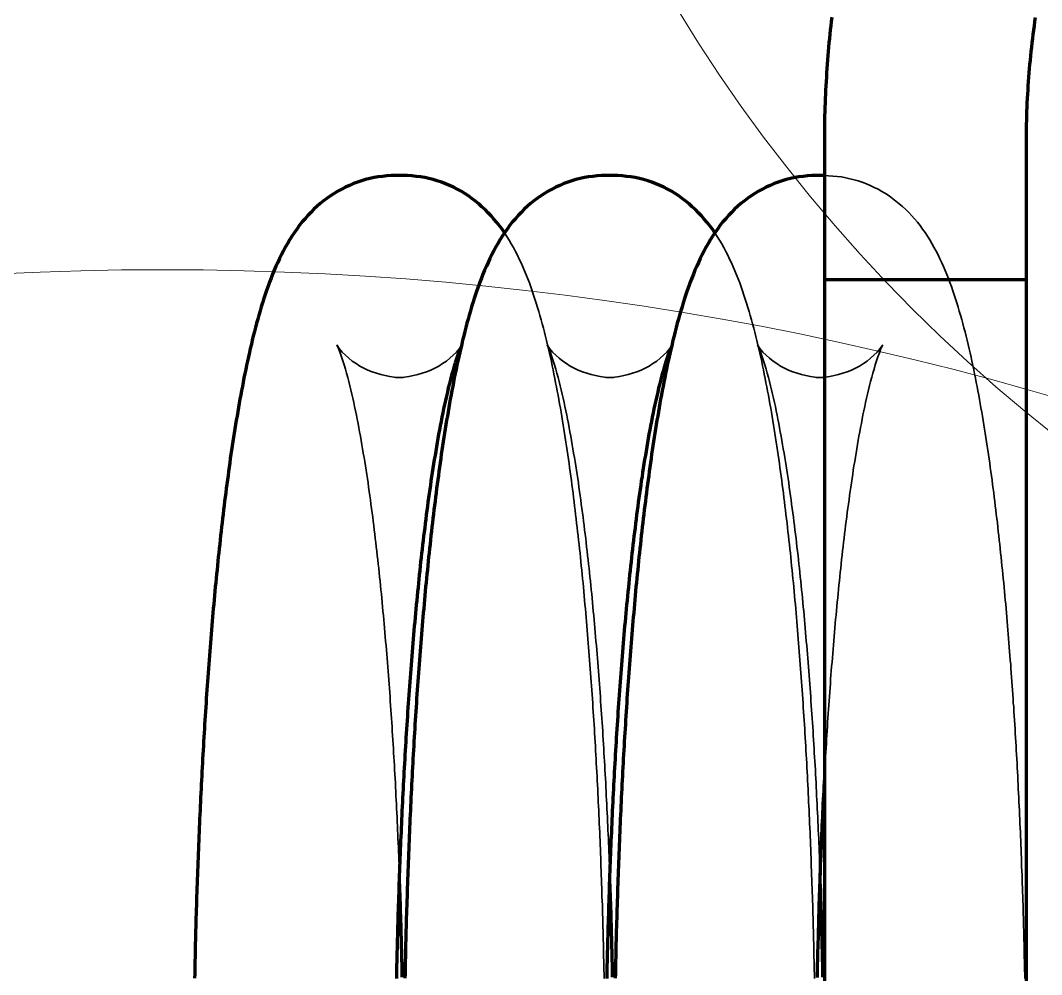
# Model space of a CAD drawing. Header units: millimetres. Extents: x 0 to 2382, y 0 to 420.
# Drawn here: x 259.46 to 271.35, y 287.71 to 298.82 of the extents above; entities that cross this region are included whole.
import ezdxf

# ---------------------------------------------------------------- set-up
doc = ezdxf.new("R2010")
doc.units = ezdxf.units.MM
doc.linetypes.add('IRAM-E-TRAZOS', pattern=[5, 4, -1])
for name, color, linetype, lineweight in [('01-VISIBLE', 7, 'CONTINUOUS', 70), ('02-OCULTA', 4, 'IRAM-E-TRAZOS', 35), ('08-FINA', 5, 'CONTINUOUS', 18)]:
    doc.layers.add(name, color=color, linetype=linetype, lineweight=lineweight)

msp = doc.modelspace()

# ---------------------------------------------------------------- linework, layer by layer
at = {"layer": '01-VISIBLE'}
for p, q in [((268.822, 297.405), (268.822, 295.796)), ((271.172, 297.405), (271.172, 295.796)), ((263.917, 297.009), (263.826, 297.009)), ((266.367, 297.009), (266.276, 297.009)), ((268.817, 297.009), (268.726, 297.009)), ((268.822, 295.796), (268.822, 282.392)), ((271.172, 295.796), (271.172, 282.392))]:
    msp.add_line(p, q, dxfattribs=at)
for points in [[(268.908, 298.853), (268.902, 298.803), (268.896, 298.753), (268.891, 298.704), (268.886, 298.654), (268.881, 298.604), (268.876, 298.554), (268.871, 298.504), (268.867, 298.455), (268.863, 298.405), (268.859, 298.355), (268.855, 298.305), (268.851, 298.255), (268.848, 298.205), (268.845, 298.155), (268.842, 298.105), (268.839, 298.055), (268.836, 298.005), (268.834, 297.955), (268.832, 297.905), (268.83, 297.855), (268.828, 297.805), (268.827, 297.755), (268.825, 297.705), (268.824, 297.655), (268.823, 297.605), (268.823, 297.555), (268.822, 297.505), (268.822, 297.455), (268.822, 297.405)], [(271.278, 298.851), (271.271, 298.801), (271.264, 298.752), (271.257, 298.702), (271.251, 298.652), (271.245, 298.603), (271.239, 298.553), (271.233, 298.503), (271.228, 298.454), (271.222, 298.404), (271.218, 298.354), (271.213, 298.304), (271.208, 298.254), (271.204, 298.205), (271.2, 298.155), (271.197, 298.105), (271.193, 298.055), (271.19, 298.005), (271.187, 297.955), (271.184, 297.905), (271.182, 297.855), (271.18, 297.805), (271.178, 297.755), (271.176, 297.705), (271.175, 297.655), (271.174, 297.605), (271.173, 297.555), (271.172, 297.505), (271.172, 297.455), (271.172, 297.405)], [(263.826, 297.009), (263.776, 297.008), (263.726, 297.005), (263.676, 297), (263.626, 296.993), (263.577, 296.985), (263.528, 296.974), (263.479, 296.962), (263.431, 296.948), (263.383, 296.932), (263.337, 296.915), (263.29, 296.895), (263.245, 296.874), (263.2, 296.852), (263.156, 296.827), (263.113, 296.802), (263.071, 296.774), (263.03, 296.745), (262.99, 296.715), (262.951, 296.684), (262.913, 296.651), (262.877, 296.617), (262.841, 296.581), (262.806, 296.545), (262.773, 296.507), (262.741, 296.469), (262.71, 296.43), (262.68, 296.389), (262.651, 296.348), (262.623, 296.307), (262.596, 296.264), (262.571, 296.221), (262.546, 296.178), (262.522, 296.133), (262.499, 296.089), (262.477, 296.044), (262.456, 295.998), (262.435, 295.953), (262.415, 295.907), (262.396, 295.86), (262.378, 295.814), (262.36, 295.767), (262.343, 295.72), (262.326, 295.672), (262.31, 295.625), (262.294, 295.577), (262.279, 295.529), (262.264, 295.481), (262.25, 295.433), (262.236, 295.385), (262.222, 295.337), (262.209, 295.289), (262.196, 295.24), (262.184, 295.192), (262.171, 295.143), (262.159, 295.094), (262.148, 295.046), (262.136, 294.997), (262.125, 294.948), (262.114, 294.899), (262.103, 294.85), (262.093, 294.801), (262.082, 294.752), (262.072, 294.703), (262.062, 294.654), (262.052, 294.604), (262.043, 294.555), (262.033, 294.506), (262.024, 294.457), (262.015, 294.407), (262.006, 294.358), (261.998, 294.309), (261.989, 294.259), (261.981, 294.21), (261.972, 294.16), (261.964, 294.111), (261.956, 294.061), (261.948, 294.012), (261.94, 293.962), (261.933, 293.913), (261.925, 293.863), (261.918, 293.813), (261.91, 293.764), (261.903, 293.714), (261.896, 293.665), (261.889, 293.615), (261.882, 293.565), (261.876, 293.516), (261.869, 293.466), (261.862, 293.416), (261.856, 293.366), (261.849, 293.317), (261.843, 293.267), (261.837, 293.217), (261.831, 293.167), (261.825, 293.118), (261.819, 293.068), (261.813, 293.018), (261.807, 292.968), (261.801, 292.918), (261.795, 292.869), (261.79, 292.819), (261.784, 292.769), (261.779, 292.719), (261.773, 292.669), (261.768, 292.619), (261.763, 292.569), (261.758, 292.52), (261.753, 292.47), (261.748, 292.42), (261.743, 292.37), (261.738, 292.32), (261.733, 292.27), (261.728, 292.22), (261.723, 292.17), (261.719, 292.12), (261.714, 292.07), (261.71, 292.02), (261.705, 291.97), (261.701, 291.92), (261.696, 291.87), (261.692, 291.821), (261.688, 291.771), (261.684, 291.721), (261.679, 291.671), (261.675, 291.621), (261.671, 291.571), (261.667, 291.521), (261.663, 291.471), (261.66, 291.421), (261.656, 291.371), (261.652, 291.321), (261.648, 291.271), (261.645, 291.221), (261.641, 291.171), (261.637, 291.121), (261.634, 291.071), (261.63, 291.021), (261.627, 290.971), (261.623, 290.92), (261.62, 290.87), (261.617, 290.82), (261.613, 290.77), (261.61, 290.72), (261.607, 290.67), (261.604, 290.62), (261.601, 290.57), (261.598, 290.52), (261.595, 290.47), (261.592, 290.42), (261.589, 290.37), (261.586, 290.32), (261.583, 290.27), (261.58, 290.22), (261.578, 290.17), (261.575, 290.12), (261.572, 290.069), (261.57, 290.019), (261.567, 289.969), (261.564, 289.919), (261.562, 289.869), (261.559, 289.819), (261.557, 289.769), (261.555, 289.719), (261.552, 289.669), (261.55, 289.619), (261.548, 289.569), (261.545, 289.518), (261.543, 289.468), (261.541, 289.418), (261.539, 289.368), (261.537, 289.318), (261.535, 289.268), (261.533, 289.218), (261.531, 289.168), (261.529, 289.118), (261.527, 289.068), (261.525, 289.017), (261.523, 288.967), (261.521, 288.917), (261.519, 288.867), (261.518, 288.817), (261.516, 288.767), (261.514, 288.717), (261.513, 288.667), (261.511, 288.616), (261.509, 288.566), (261.508, 288.516), (261.506, 288.466), (261.505, 288.416), (261.503, 288.366), (261.502, 288.316), (261.501, 288.266), (261.499, 288.215), (261.498, 288.165), (261.497, 288.115), (261.495, 288.065), (261.494, 288.015), (261.493, 287.965), (261.492, 287.915), (261.491, 287.864), (261.49, 287.814), (261.489, 287.764), (261.488, 287.714), (261.487, 287.664)], [(265.097, 296.342), (265.068, 296.384), (265.038, 296.424), (265.007, 296.464), (264.974, 296.502), (264.941, 296.54), (264.907, 296.577), (264.871, 296.613), (264.834, 296.647), (264.796, 296.68), (264.757, 296.712), (264.717, 296.743), (264.676, 296.772), (264.634, 296.799), (264.59, 296.826), (264.546, 296.85), (264.501, 296.873), (264.456, 296.894), (264.409, 296.914), (264.362, 296.932), (264.314, 296.948), (264.266, 296.962), (264.217, 296.974), (264.168, 296.985), (264.118, 296.993), (264.068, 297), (264.018, 297.005), (263.968, 297.008), (263.917, 297.009)], [(266.276, 297.009), (266.226, 297.008), (266.176, 297.005), (266.126, 297), (266.076, 296.993), (266.027, 296.985), (265.978, 296.974), (265.929, 296.962), (265.881, 296.948), (265.833, 296.932), (265.787, 296.915), (265.74, 296.895), (265.695, 296.874), (265.65, 296.852), (265.606, 296.827), (265.563, 296.802), (265.521, 296.774), (265.48, 296.745), (265.44, 296.715), (265.401, 296.684), (265.363, 296.651), (265.327, 296.617), (265.291, 296.581), (265.256, 296.545), (265.223, 296.507), (265.191, 296.469), (265.16, 296.43), (265.13, 296.389), (265.101, 296.348), (265.073, 296.307), (265.046, 296.264), (265.021, 296.221), (264.996, 296.178), (264.972, 296.133), (264.949, 296.089), (264.927, 296.044), (264.906, 295.998), (264.885, 295.953), (264.865, 295.907), (264.846, 295.86), (264.828, 295.814), (264.81, 295.767), (264.793, 295.72), (264.776, 295.672), (264.76, 295.625), (264.744, 295.577), (264.729, 295.529), (264.714, 295.481), (264.7, 295.433), (264.686, 295.385), (264.672, 295.337), (264.659, 295.289), (264.646, 295.24), (264.634, 295.192), (264.621, 295.143), (264.609, 295.094), (264.598, 295.046), (264.586, 294.997), (264.575, 294.948), (264.564, 294.899), (264.553, 294.85), (264.543, 294.801), (264.532, 294.752), (264.522, 294.703), (264.512, 294.654), (264.502, 294.604), (264.493, 294.555), (264.483, 294.506), (264.474, 294.457), (264.465, 294.407), (264.456, 294.358), (264.448, 294.309), (264.439, 294.259), (264.431, 294.21), (264.422, 294.16), (264.414, 294.111), (264.406, 294.061), (264.398, 294.012), (264.39, 293.962), (264.383, 293.913), (264.375, 293.863), (264.368, 293.813), (264.36, 293.764), (264.353, 293.714), (264.346, 293.665), (264.339, 293.615), (264.332, 293.565), (264.326, 293.516), (264.319, 293.466), (264.312, 293.416), (264.306, 293.366), (264.299, 293.317), (264.293, 293.267), (264.287, 293.217), (264.281, 293.167), (264.275, 293.118), (264.269, 293.068), (264.263, 293.018), (264.257, 292.968), (264.251, 292.918), (264.245, 292.869), (264.24, 292.819), (264.234, 292.769), (264.229, 292.719), (264.223, 292.669), (264.218, 292.619), (264.213, 292.569), (264.208, 292.52), (264.203, 292.47), (264.198, 292.42), (264.193, 292.37), (264.188, 292.32), (264.183, 292.27), (264.178, 292.22), (264.173, 292.17), (264.169, 292.12), (264.164, 292.07), (264.16, 292.02), (264.155, 291.97), (264.151, 291.92), (264.146, 291.87), (264.142, 291.821), (264.138, 291.771), (264.134, 291.721), (264.129, 291.671), (264.125, 291.621), (264.121, 291.571), (264.117, 291.521), (264.113, 291.471), (264.11, 291.421), (264.106, 291.371), (264.102, 291.321), (264.098, 291.271), (264.095, 291.221), (264.091, 291.171), (264.087, 291.121), (264.084, 291.071), (264.08, 291.021), (264.077, 290.971), (264.073, 290.92), (264.07, 290.87), (264.067, 290.82), (264.063, 290.77), (264.06, 290.72), (264.057, 290.67), (264.054, 290.62), (264.051, 290.57), (264.048, 290.52), (264.045, 290.47), (264.042, 290.42), (264.039, 290.37), (264.036, 290.32), (264.033, 290.27), (264.03, 290.22), (264.028, 290.17), (264.025, 290.12), (264.022, 290.069), (264.02, 290.019), (264.017, 289.969), (264.014, 289.919), (264.012, 289.869), (264.009, 289.819), (264.007, 289.769), (264.005, 289.719), (264.002, 289.669), (264, 289.619), (263.998, 289.569), (263.995, 289.518), (263.993, 289.468), (263.991, 289.418), (263.989, 289.368), (263.987, 289.318), (263.985, 289.268), (263.983, 289.218), (263.981, 289.168), (263.979, 289.118), (263.977, 289.068), (263.975, 289.017), (263.973, 288.967), (263.971, 288.917), (263.969, 288.867), (263.968, 288.817), (263.966, 288.767), (263.964, 288.717), (263.963, 288.667), (263.961, 288.616), (263.959, 288.566), (263.958, 288.516), (263.956, 288.466), (263.955, 288.416), (263.953, 288.366), (263.952, 288.316), (263.951, 288.266), (263.949, 288.215), (263.948, 288.165), (263.947, 288.115), (263.945, 288.065), (263.944, 288.015), (263.943, 287.965), (263.942, 287.915), (263.941, 287.864), (263.94, 287.814), (263.939, 287.764), (263.938, 287.714), (263.937, 287.664)], [(267.547, 296.342), (267.518, 296.384), (267.488, 296.424), (267.457, 296.464), (267.424, 296.502), (267.391, 296.54), (267.357, 296.577), (267.321, 296.613), (267.284, 296.647), (267.246, 296.68), (267.207, 296.712), (267.167, 296.743), (267.126, 296.772), (267.084, 296.799), (267.04, 296.826), (266.996, 296.85), (266.951, 296.873), (266.906, 296.894), (266.859, 296.914), (266.812, 296.932), (266.764, 296.948), (266.716, 296.962), (266.667, 296.974), (266.618, 296.985), (266.568, 296.993), (266.518, 297), (266.468, 297.005), (266.418, 297.008), (266.367, 297.009)], [(268.726, 297.009), (268.676, 297.008), (268.626, 297.005), (268.576, 297), (268.526, 296.993), (268.477, 296.985), (268.428, 296.974), (268.379, 296.962), (268.331, 296.948), (268.283, 296.932), (268.237, 296.915), (268.19, 296.895), (268.145, 296.874), (268.1, 296.852), (268.056, 296.827), (268.013, 296.802), (267.971, 296.774), (267.93, 296.745), (267.89, 296.715), (267.851, 296.684), (267.813, 296.651), (267.777, 296.617), (267.741, 296.581), (267.706, 296.545), (267.673, 296.507), (267.641, 296.469), (267.61, 296.43), (267.58, 296.389), (267.551, 296.348), (267.523, 296.307), (267.496, 296.264), (267.471, 296.221), (267.446, 296.178), (267.422, 296.133), (267.399, 296.089), (267.377, 296.044), (267.356, 295.998), (267.335, 295.953), (267.315, 295.907), (267.296, 295.86), (267.278, 295.814), (267.26, 295.767), (267.243, 295.72), (267.226, 295.672), (267.21, 295.625), (267.194, 295.577), (267.179, 295.529), (267.164, 295.481), (267.15, 295.433), (267.136, 295.385), (267.122, 295.337), (267.109, 295.289), (267.096, 295.24), (267.084, 295.192), (267.071, 295.143), (267.059, 295.094), (267.048, 295.046), (267.036, 294.997), (267.025, 294.948), (267.014, 294.899), (267.003, 294.85), (266.993, 294.801), (266.982, 294.752), (266.972, 294.703), (266.962, 294.654), (266.952, 294.604), (266.943, 294.555), (266.933, 294.506), (266.924, 294.457), (266.915, 294.407), (266.906, 294.358), (266.898, 294.309), (266.889, 294.259), (266.881, 294.21), (266.872, 294.16), (266.864, 294.111), (266.856, 294.061), (266.848, 294.012), (266.84, 293.962), (266.833, 293.913), (266.825, 293.863), (266.818, 293.813), (266.81, 293.764), (266.803, 293.714), (266.796, 293.665), (266.789, 293.615), (266.782, 293.565), (266.776, 293.516), (266.769, 293.466), (266.762, 293.416), (266.756, 293.366), (266.749, 293.317), (266.743, 293.267), (266.737, 293.217), (266.731, 293.167), (266.725, 293.118), (266.719, 293.068), (266.713, 293.018), (266.707, 292.968), (266.701, 292.918), (266.695, 292.869), (266.69, 292.819), (266.684, 292.769), (266.679, 292.719), (266.673, 292.669), (266.668, 292.619), (266.663, 292.569), (266.658, 292.52), (266.653, 292.47), (266.648, 292.42), (266.643, 292.37), (266.638, 292.32), (266.633, 292.27), (266.628, 292.22), (266.623, 292.17), (266.619, 292.12), (266.614, 292.07), (266.61, 292.02), (266.605, 291.97), (266.601, 291.92), (266.596, 291.87), (266.592, 291.821), (266.588, 291.771), (266.584, 291.721), (266.579, 291.671), (266.575, 291.621), (266.571, 291.571), (266.567, 291.521), (266.563, 291.471), (266.56, 291.421), (266.556, 291.371), (266.552, 291.321), (266.548, 291.271), (266.545, 291.221), (266.541, 291.171), (266.537, 291.121), (266.534, 291.071), (266.53, 291.021), (266.527, 290.971), (266.523, 290.92), (266.52, 290.87), (266.517, 290.82), (266.513, 290.77), (266.51, 290.72), (266.507, 290.67), (266.504, 290.62), (266.501, 290.57), (266.498, 290.52), (266.495, 290.47), (266.492, 290.42), (266.489, 290.37), (266.486, 290.32), (266.483, 290.27), (266.48, 290.22), (266.478, 290.17), (266.475, 290.12), (266.472, 290.069), (266.47, 290.019), (266.467, 289.969), (266.464, 289.919), (266.462, 289.869), (266.459, 289.819), (266.457, 289.769), (266.455, 289.719), (266.452, 289.669), (266.45, 289.619), (266.448, 289.569), (266.445, 289.518), (266.443, 289.468), (266.441, 289.418), (266.439, 289.368), (266.437, 289.318), (266.435, 289.268), (266.433, 289.218), (266.431, 289.168), (266.429, 289.118), (266.427, 289.068), (266.425, 289.017), (266.423, 288.967), (266.421, 288.917), (266.419, 288.867), (266.418, 288.817), (266.416, 288.767), (266.414, 288.717), (266.413, 288.667), (266.411, 288.616), (266.409, 288.566), (266.408, 288.516), (266.406, 288.466), (266.405, 288.416), (266.403, 288.366), (266.402, 288.316), (266.401, 288.266), (266.399, 288.215), (266.398, 288.165), (266.397, 288.115), (266.395, 288.065), (266.394, 288.015), (266.393, 287.965), (266.392, 287.915), (266.391, 287.864), (266.39, 287.814), (266.389, 287.764), (266.388, 287.714), (266.387, 287.664)], [(268.822, 297.009), (268.821, 297.009), (268.82, 297.009), (268.819, 297.009), (268.819, 297.009), (268.818, 297.009), (268.817, 297.009)], [(269.997, 295.796), (269.946, 295.796), (269.894, 295.796), (269.843, 295.796), (269.792, 295.796), (269.741, 295.796), (269.69, 295.796), (269.639, 295.796), (269.588, 295.796), (269.537, 295.796), (269.486, 295.796), (269.435, 295.796), (269.384, 295.796), (269.333, 295.796), (269.281, 295.796), (269.23, 295.796), (269.179, 295.796), (269.128, 295.796), (269.077, 295.796), (269.026, 295.796), (268.975, 295.796), (268.924, 295.796), (268.873, 295.796), (268.822, 295.796)], [(269.997, 295.796), (269.946, 295.796), (269.894, 295.796), (269.843, 295.796), (269.792, 295.796), (269.741, 295.796), (269.69, 295.796), (269.639, 295.796), (269.588, 295.796), (269.537, 295.796), (269.486, 295.796), (269.435, 295.796), (269.384, 295.796), (269.333, 295.796), (269.281, 295.796), (269.23, 295.796), (269.179, 295.796), (269.128, 295.796), (269.077, 295.796), (269.026, 295.796), (268.975, 295.796), (268.924, 295.796), (268.873, 295.796), (268.822, 295.796)], [(271.172, 295.796), (271.121, 295.796), (271.069, 295.796), (271.018, 295.796), (270.967, 295.796), (270.916, 295.796), (270.865, 295.796), (270.814, 295.796), (270.763, 295.796), (270.712, 295.796), (270.661, 295.796), (270.61, 295.796), (270.559, 295.796), (270.508, 295.796), (270.456, 295.796), (270.405, 295.796), (270.354, 295.796), (270.303, 295.796), (270.252, 295.796), (270.201, 295.796), (270.15, 295.796), (270.099, 295.796), (270.048, 295.796), (269.997, 295.796)], [(271.172, 295.796), (271.121, 295.796), (271.069, 295.796), (271.018, 295.796), (270.967, 295.796), (270.916, 295.796), (270.865, 295.796), (270.814, 295.796), (270.763, 295.796), (270.712, 295.796), (270.661, 295.796), (270.61, 295.796), (270.559, 295.796), (270.508, 295.796), (270.456, 295.796), (270.405, 295.796), (270.354, 295.796), (270.303, 295.796), (270.252, 295.796), (270.201, 295.796), (270.15, 295.796), (270.099, 295.796), (270.048, 295.796), (269.997, 295.796)], [(264.591, 295.016), (264.571, 294.97), (264.554, 294.923), (264.537, 294.876), (264.522, 294.828), (264.507, 294.78), (264.493, 294.732), (264.48, 294.684), (264.467, 294.635), (264.455, 294.587), (264.442, 294.538), (264.431, 294.489), (264.419, 294.441), (264.408, 294.392), (264.398, 294.343), (264.387, 294.294), (264.377, 294.245), (264.367, 294.196), (264.357, 294.147), (264.348, 294.097), (264.339, 294.048), (264.329, 293.999), (264.321, 293.95), (264.312, 293.9), (264.303, 293.851), (264.295, 293.801), (264.287, 293.752), (264.279, 293.703), (264.271, 293.653), (264.263, 293.604), (264.255, 293.554), (264.248, 293.505), (264.24, 293.455), (264.233, 293.406), (264.226, 293.356), (264.219, 293.306), (264.212, 293.257), (264.205, 293.207), (264.198, 293.158), (264.192, 293.108), (264.185, 293.058), (264.179, 293.009), (264.173, 292.959), (264.167, 292.909), (264.16, 292.859), (264.154, 292.81), (264.148, 292.76), (264.143, 292.71), (264.137, 292.66), (264.131, 292.611), (264.126, 292.561), (264.12, 292.511), (264.115, 292.461), (264.109, 292.411), (264.104, 292.362), (264.099, 292.312), (264.094, 292.262), (264.089, 292.212), (264.084, 292.162), (264.079, 292.113), (264.074, 292.063), (264.069, 292.013), (264.064, 291.963), (264.06, 291.913), (264.055, 291.863), (264.051, 291.813), (264.046, 291.763), (264.042, 291.714), (264.037, 291.664), (264.033, 291.614), (264.029, 291.564), (264.025, 291.514), (264.02, 291.464), (264.016, 291.414), (264.012, 291.364), (264.008, 291.314), (264.004, 291.264), (264.001, 291.214), (263.997, 291.164), (263.993, 291.114), (263.989, 291.064), (263.986, 291.014), (263.982, 290.965), (263.979, 290.915), (263.975, 290.865), (263.972, 290.815), (263.968, 290.765), (263.965, 290.715), (263.962, 290.665), (263.958, 290.615), (263.955, 290.565), (263.952, 290.515), (263.949, 290.465), (263.946, 290.415), (263.943, 290.365), (263.94, 290.315), (263.937, 290.265), (263.934, 290.215), (263.931, 290.165), (263.928, 290.115), (263.925, 290.065), (263.923, 290.015), (263.92, 289.965), (263.917, 289.915), (263.915, 289.865), (263.912, 289.815), (263.91, 289.765), (263.907, 289.715), (263.905, 289.664), (263.902, 289.614), (263.9, 289.564), (263.898, 289.514), (263.895, 289.464), (263.893, 289.414), (263.891, 289.364), (263.889, 289.314), (263.886, 289.264), (263.884, 289.214), (263.882, 289.164), (263.88, 289.114), (263.878, 289.064), (263.876, 289.014), (263.874, 288.964), (263.873, 288.914), (263.871, 288.864), (263.869, 288.814), (263.867, 288.764), (263.865, 288.714), (263.864, 288.664), (263.862, 288.613), (263.86, 288.563), (263.859, 288.513), (263.857, 288.463), (263.856, 288.413), (263.854, 288.363), (263.853, 288.313), (263.851, 288.263), (263.85, 288.213), (263.849, 288.163), (263.847, 288.113), (263.846, 288.063), (263.845, 288.013), (263.844, 287.963), (263.842, 287.912), (263.841, 287.862), (263.84, 287.812), (263.839, 287.762), (263.838, 287.712), (263.837, 287.662)], [(267.041, 295.016), (267.021, 294.97), (267.004, 294.923), (266.987, 294.876), (266.972, 294.828), (266.957, 294.78), (266.943, 294.732), (266.93, 294.684), (266.917, 294.635), (266.905, 294.587), (266.892, 294.538), (266.881, 294.489), (266.869, 294.441), (266.858, 294.392), (266.848, 294.343), (266.837, 294.294), (266.827, 294.245), (266.817, 294.196), (266.807, 294.147), (266.798, 294.097), (266.789, 294.048), (266.779, 293.999), (266.771, 293.95), (266.762, 293.9), (266.753, 293.851), (266.745, 293.801), (266.737, 293.752), (266.729, 293.703), (266.721, 293.653), (266.713, 293.604), (266.705, 293.554), (266.698, 293.505), (266.69, 293.455), (266.683, 293.406), (266.676, 293.356), (266.669, 293.306), (266.662, 293.257), (266.655, 293.207), (266.648, 293.158), (266.642, 293.108), (266.635, 293.058), (266.629, 293.009), (266.623, 292.959), (266.617, 292.909), (266.61, 292.859), (266.604, 292.81), (266.598, 292.76), (266.593, 292.71), (266.587, 292.66), (266.581, 292.611), (266.576, 292.561), (266.57, 292.511), (266.565, 292.461), (266.559, 292.411), (266.554, 292.362), (266.549, 292.312), (266.544, 292.262), (266.539, 292.212), (266.534, 292.162), (266.529, 292.113), (266.524, 292.063), (266.519, 292.013), (266.514, 291.963), (266.51, 291.913), (266.505, 291.863), (266.501, 291.813), (266.496, 291.763), (266.492, 291.714), (266.487, 291.664), (266.483, 291.614), (266.479, 291.564), (266.475, 291.514), (266.47, 291.464), (266.466, 291.414), (266.462, 291.364), (266.458, 291.314), (266.454, 291.264), (266.451, 291.214), (266.447, 291.164), (266.443, 291.114), (266.439, 291.064), (266.436, 291.014), (266.432, 290.965), (266.429, 290.915), (266.425, 290.865), (266.422, 290.815), (266.418, 290.765), (266.415, 290.715), (266.412, 290.665), (266.408, 290.615), (266.405, 290.565), (266.402, 290.515), (266.399, 290.465), (266.396, 290.415), (266.393, 290.365), (266.39, 290.315), (266.387, 290.265), (266.384, 290.215), (266.381, 290.165), (266.378, 290.115), (266.375, 290.065), (266.373, 290.015), (266.37, 289.965), (266.367, 289.915), (266.365, 289.865), (266.362, 289.815), (266.36, 289.765), (266.357, 289.715), (266.355, 289.664), (266.352, 289.614), (266.35, 289.564), (266.348, 289.514), (266.345, 289.464), (266.343, 289.414), (266.341, 289.364), (266.339, 289.314), (266.336, 289.264), (266.334, 289.214), (266.332, 289.164), (266.33, 289.114), (266.328, 289.064), (266.326, 289.014), (266.324, 288.964), (266.323, 288.914), (266.321, 288.864), (266.319, 288.814), (266.317, 288.764), (266.315, 288.714), (266.314, 288.664), (266.312, 288.613), (266.31, 288.563), (266.309, 288.513), (266.307, 288.463), (266.306, 288.413), (266.304, 288.363), (266.303, 288.313), (266.301, 288.263), (266.3, 288.213), (266.299, 288.163), (266.297, 288.113), (266.296, 288.063), (266.295, 288.013), (266.294, 287.963), (266.292, 287.912), (266.291, 287.862), (266.29, 287.812), (266.289, 287.762), (266.288, 287.712), (266.287, 287.662)], [(268.822, 289.996), (268.819, 289.946), (268.816, 289.895), (268.814, 289.845), (268.811, 289.795), (268.809, 289.744), (268.806, 289.694), (268.804, 289.643), (268.801, 289.593), (268.799, 289.542), (268.797, 289.492), (268.794, 289.442), (268.792, 289.391), (268.79, 289.341), (268.788, 289.29), (268.785, 289.24), (268.783, 289.189), (268.781, 289.139), (268.779, 289.088), (268.777, 289.038), (268.775, 288.987), (268.773, 288.937), (268.772, 288.886), (268.77, 288.836), (268.768, 288.785), (268.766, 288.735), (268.764, 288.685), (268.763, 288.634), (268.761, 288.584), (268.759, 288.533), (268.758, 288.483), (268.756, 288.432), (268.755, 288.382), (268.753, 288.331), (268.752, 288.281), (268.75, 288.23), (268.749, 288.18), (268.748, 288.129), (268.746, 288.079), (268.745, 288.028), (268.744, 287.978), (268.743, 287.927), (268.742, 287.877), (268.74, 287.826), (268.739, 287.776), (268.738, 287.725), (268.737, 287.675)], [(263.906, 287.676), (263.905, 287.727), (263.904, 287.777), (263.903, 287.828), (263.902, 287.879), (263.9, 287.929), (263.899, 287.98), (263.898, 288.03), (263.897, 288.081), (263.895, 288.131), (263.894, 288.182), (263.893, 288.232), (263.891, 288.283), (263.89, 288.333), (263.888, 288.384), (263.887, 288.434), (263.885, 288.485), (263.884, 288.535), (263.882, 288.586), (263.88, 288.637), (263.879, 288.687), (263.877, 288.738), (263.875, 288.788), (263.873, 288.839), (263.872, 288.889)], [(266.356, 287.676), (266.355, 287.727), (266.354, 287.777), (266.353, 287.828), (266.352, 287.879), (266.35, 287.929), (266.349, 287.98), (266.348, 288.03), (266.347, 288.081), (266.345, 288.131), (266.344, 288.182), (266.343, 288.232), (266.341, 288.283), (266.34, 288.333), (266.338, 288.384), (266.337, 288.434), (266.335, 288.485), (266.334, 288.535), (266.332, 288.586), (266.33, 288.637), (266.329, 288.687), (266.327, 288.738), (266.325, 288.788), (266.323, 288.839), (266.322, 288.889)], [(268.806, 287.676), (268.805, 287.727), (268.804, 287.777), (268.803, 287.828), (268.802, 287.879), (268.8, 287.929), (268.799, 287.98), (268.798, 288.03), (268.797, 288.081), (268.795, 288.131), (268.794, 288.182), (268.793, 288.232), (268.791, 288.283), (268.79, 288.333), (268.788, 288.384), (268.787, 288.434), (268.785, 288.485), (268.784, 288.535), (268.782, 288.586), (268.78, 288.637), (268.779, 288.687), (268.777, 288.738), (268.775, 288.788), (268.773, 288.839), (268.772, 288.889)]]:
    msp.add_lwpolyline(points, dxfattribs=at)
at = {"layer": '02-OCULTA'}
for p, q in [((263.917, 294.659), (263.826, 294.659)), ((266.367, 294.659), (266.276, 294.659)), ((268.817, 294.659), (268.726, 294.659))]:
    msp.add_line(p, q, dxfattribs=at)
for points in [[(271.157, 287.663), (271.156, 287.713), (271.155, 287.764), (271.154, 287.814), (271.153, 287.864), (271.151, 287.914), (271.15, 287.964), (271.149, 288.014), (271.148, 288.064), (271.147, 288.114), (271.145, 288.165), (271.144, 288.215), (271.143, 288.265), (271.141, 288.315), (271.14, 288.365), (271.139, 288.415), (271.137, 288.465), (271.136, 288.515), (271.134, 288.565), (271.132, 288.615), (271.131, 288.666), (271.129, 288.716), (271.127, 288.766), (271.126, 288.816), (271.124, 288.866), (271.122, 288.916), (271.12, 288.966), (271.119, 289.016), (271.117, 289.066), (271.115, 289.116), (271.113, 289.167), (271.111, 289.217), (271.109, 289.267), (271.107, 289.317), (271.105, 289.367), (271.102, 289.417), (271.1, 289.467), (271.098, 289.517), (271.096, 289.567), (271.093, 289.617), (271.091, 289.667), (271.089, 289.717), (271.086, 289.768), (271.084, 289.818), (271.081, 289.868), (271.079, 289.918), (271.076, 289.968), (271.074, 290.018), (271.071, 290.068), (271.069, 290.118), (271.066, 290.168), (271.063, 290.218), (271.06, 290.268), (271.057, 290.318), (271.055, 290.368), (271.052, 290.418), (271.049, 290.468), (271.046, 290.518), (271.043, 290.568), (271.039, 290.618), (271.036, 290.669), (271.033, 290.719), (271.03, 290.769), (271.027, 290.819), (271.023, 290.869), (271.02, 290.919), (271.017, 290.969), (271.013, 291.019), (271.01, 291.069), (271.006, 291.119), (271.003, 291.169), (270.999, 291.219), (270.995, 291.269), (270.992, 291.319), (270.988, 291.369), (270.984, 291.419), (270.98, 291.469), (270.976, 291.519), (270.972, 291.569), (270.968, 291.619), (270.964, 291.669), (270.96, 291.718), (270.956, 291.768), (270.951, 291.818), (270.947, 291.868), (270.943, 291.918), (270.938, 291.968), (270.934, 292.018), (270.929, 292.068), (270.925, 292.118), (270.92, 292.168), (270.915, 292.218), (270.911, 292.268), (270.906, 292.318), (270.901, 292.367), (270.896, 292.417), (270.891, 292.467), (270.886, 292.517), (270.881, 292.567), (270.875, 292.617), (270.87, 292.667), (270.865, 292.717), (270.859, 292.766), (270.854, 292.816), (270.848, 292.866), (270.843, 292.916), (270.837, 292.966), (270.831, 293.015), (270.825, 293.065), (270.819, 293.115), (270.813, 293.165), (270.807, 293.214), (270.801, 293.264), (270.794, 293.314), (270.788, 293.364), (270.781, 293.413), (270.775, 293.463), (270.768, 293.513), (270.761, 293.562), (270.755, 293.612), (270.748, 293.662), (270.74, 293.711), (270.733, 293.761), (270.726, 293.811), (270.719, 293.86), (270.711, 293.91), (270.703, 293.959), (270.696, 294.009), (270.688, 294.058), (270.68, 294.108), (270.672, 294.157), (270.663, 294.207), (270.655, 294.256), (270.646, 294.305), (270.638, 294.355), (270.629, 294.404), (270.62, 294.453), (270.61, 294.503), (270.601, 294.552), (270.592, 294.601), (270.582, 294.65), (270.572, 294.7), (270.562, 294.749), (270.551, 294.798), (270.541, 294.847), (270.53, 294.896), (270.519, 294.945), (270.508, 294.993), (270.497, 295.042), (270.485, 295.091), (270.473, 295.14), (270.461, 295.188), (270.448, 295.237), (270.435, 295.285), (270.422, 295.334), (270.408, 295.382), (270.394, 295.43), (270.38, 295.478), (270.365, 295.526), (270.35, 295.574), (270.334, 295.621), (270.318, 295.669), (270.302, 295.716), (270.284, 295.763), (270.267, 295.81), (270.248, 295.857), (270.229, 295.903), (270.21, 295.949), (270.189, 295.995), (270.168, 296.04), (270.146, 296.085), (270.123, 296.13), (270.099, 296.174), (270.075, 296.218), (270.049, 296.261), (270.022, 296.303), (269.995, 296.345), (269.966, 296.386), (269.936, 296.426), (269.905, 296.466), (269.873, 296.504), (269.84, 296.542), (269.805, 296.578), (269.77, 296.614), (269.733, 296.648), (269.695, 296.681), (269.656, 296.713), (269.617, 296.743), (269.576, 296.772), (269.534, 296.799), (269.491, 296.825), (269.447, 296.85), (269.402, 296.872), (269.357, 296.894), (269.311, 296.913), (269.264, 296.931), (269.216, 296.947), (269.168, 296.961), (269.12, 296.973), (269.071, 296.984), (269.021, 296.993), (268.972, 297), (268.922, 297.004), (268.872, 297.007), (268.822, 297.009)], [(266.257, 287.663), (266.256, 287.713), (266.255, 287.763), (266.254, 287.813), (266.253, 287.863), (266.251, 287.913), (266.25, 287.963), (266.249, 288.013), (266.248, 288.064), (266.247, 288.114), (266.245, 288.164), (266.244, 288.214), (266.243, 288.264), (266.241, 288.314), (266.24, 288.364), (266.239, 288.414), (266.237, 288.464), (266.236, 288.514), (266.234, 288.565), (266.232, 288.615), (266.231, 288.665), (266.229, 288.715), (266.228, 288.765), (266.226, 288.815), (266.224, 288.865), (266.222, 288.915), (266.22, 288.965), (266.219, 289.015), (266.217, 289.065), (266.215, 289.115), (266.213, 289.166), (266.211, 289.216), (266.209, 289.266), (266.207, 289.316), (266.205, 289.366), (266.202, 289.416), (266.2, 289.466), (266.198, 289.516), (266.196, 289.566), (266.194, 289.616), (266.191, 289.666), (266.189, 289.716), (266.186, 289.766), (266.184, 289.816), (266.182, 289.866), (266.179, 289.916), (266.176, 289.967), (266.174, 290.017), (266.171, 290.067), (266.169, 290.117), (266.166, 290.167), (266.163, 290.217), (266.16, 290.267), (266.157, 290.317), (266.155, 290.367), (266.152, 290.417), (266.149, 290.467), (266.146, 290.517), (266.143, 290.567), (266.14, 290.617), (266.136, 290.667), (266.133, 290.717), (266.13, 290.767), (266.127, 290.817), (266.124, 290.867), (266.12, 290.917), (266.117, 290.967), (266.113, 291.017), (266.11, 291.067), (266.106, 291.117), (266.103, 291.167), (266.099, 291.217), (266.095, 291.267), (266.092, 291.317), (266.088, 291.367), (266.084, 291.417), (266.08, 291.467), (266.076, 291.517), (266.072, 291.567), (266.068, 291.617), (266.064, 291.667), (266.06, 291.717), (266.056, 291.766), (266.052, 291.816), (266.047, 291.866), (266.043, 291.916), (266.038, 291.966), (266.034, 292.016), (266.029, 292.066), (266.025, 292.116), (266.02, 292.166), (266.016, 292.216), (266.011, 292.266), (266.006, 292.315), (266.001, 292.365), (265.996, 292.415), (265.991, 292.465), (265.986, 292.515), (265.981, 292.565), (265.976, 292.615), (265.97, 292.664), (265.965, 292.714), (265.96, 292.764), (265.954, 292.814), (265.948, 292.864), (265.943, 292.913), (265.937, 292.963), (265.931, 293.013), (265.925, 293.063), (265.919, 293.113), (265.913, 293.162), (265.907, 293.212), (265.901, 293.262), (265.895, 293.311), (265.888, 293.361), (265.882, 293.411), (265.875, 293.461), (265.869, 293.51), (265.862, 293.56), (265.855, 293.61), (265.848, 293.659), (265.841, 293.709), (265.834, 293.758), (265.826, 293.808), (265.819, 293.857), (265.811, 293.907), (265.804, 293.957), (265.796, 294.006), (265.788, 294.056), (265.78, 294.105), (265.772, 294.154), (265.764, 294.204), (265.755, 294.253), (265.747, 294.303), (265.738, 294.352), (265.729, 294.401), (265.72, 294.451), (265.711, 294.5), (265.702, 294.549), (265.692, 294.598), (265.682, 294.648), (265.672, 294.697), (265.662, 294.746), (265.652, 294.795), (265.642, 294.844), (265.631, 294.893), (265.62, 294.942), (265.609, 294.99), (265.597, 295.039), (265.586, 295.088), (265.574, 295.137), (265.561, 295.185), (265.549, 295.234), (265.536, 295.282), (265.523, 295.331), (265.509, 295.379), (265.495, 295.427), (265.481, 295.475), (265.466, 295.523), (265.451, 295.571), (265.435, 295.618), (265.419, 295.666), (265.403, 295.713), (265.386, 295.76), (265.368, 295.807), (265.35, 295.854), (265.331, 295.9), (265.311, 295.946), (265.291, 295.992), (265.269, 296.037), (265.248, 296.082), (265.225, 296.127), (265.201, 296.171), (265.176, 296.215), (265.151, 296.258), (265.124, 296.3), (265.097, 296.342)], [(268.707, 287.663), (268.706, 287.713), (268.705, 287.763), (268.704, 287.813), (268.703, 287.863), (268.701, 287.913), (268.7, 287.963), (268.699, 288.013), (268.698, 288.064), (268.697, 288.114), (268.695, 288.164), (268.694, 288.214), (268.693, 288.264), (268.691, 288.314), (268.69, 288.364), (268.689, 288.414), (268.687, 288.464), (268.686, 288.514), (268.684, 288.565), (268.682, 288.615), (268.681, 288.665), (268.679, 288.715), (268.678, 288.765), (268.676, 288.815), (268.674, 288.865), (268.672, 288.915), (268.67, 288.965), (268.669, 289.015), (268.667, 289.065), (268.665, 289.115), (268.663, 289.166), (268.661, 289.216), (268.659, 289.266), (268.657, 289.316), (268.655, 289.366), (268.652, 289.416), (268.65, 289.466), (268.648, 289.516), (268.646, 289.566), (268.644, 289.616), (268.641, 289.666), (268.639, 289.716), (268.636, 289.766), (268.634, 289.816), (268.632, 289.866), (268.629, 289.916), (268.626, 289.967), (268.624, 290.017), (268.621, 290.067), (268.619, 290.117), (268.616, 290.167), (268.613, 290.217), (268.61, 290.267), (268.607, 290.317), (268.605, 290.367), (268.602, 290.417), (268.599, 290.467), (268.596, 290.517), (268.593, 290.567), (268.59, 290.617), (268.586, 290.667), (268.583, 290.717), (268.58, 290.767), (268.577, 290.817), (268.574, 290.867), (268.57, 290.917), (268.567, 290.967), (268.563, 291.017), (268.56, 291.067), (268.556, 291.117), (268.553, 291.167), (268.549, 291.217), (268.545, 291.267), (268.542, 291.317), (268.538, 291.367), (268.534, 291.417), (268.53, 291.467), (268.526, 291.517), (268.522, 291.567), (268.518, 291.617), (268.514, 291.667), (268.51, 291.717), (268.506, 291.766), (268.502, 291.816), (268.497, 291.866), (268.493, 291.916), (268.488, 291.966), (268.484, 292.016), (268.479, 292.066), (268.475, 292.116), (268.47, 292.166), (268.466, 292.216), (268.461, 292.266), (268.456, 292.315), (268.451, 292.365), (268.446, 292.415), (268.441, 292.465), (268.436, 292.515), (268.431, 292.565), (268.426, 292.615), (268.42, 292.664), (268.415, 292.714), (268.41, 292.764), (268.404, 292.814), (268.398, 292.864), (268.393, 292.913), (268.387, 292.963), (268.381, 293.013), (268.375, 293.063), (268.369, 293.113), (268.363, 293.162), (268.357, 293.212), (268.351, 293.262), (268.345, 293.311), (268.338, 293.361), (268.332, 293.411), (268.325, 293.461), (268.319, 293.51), (268.312, 293.56), (268.305, 293.61), (268.298, 293.659), (268.291, 293.709), (268.284, 293.758), (268.276, 293.808), (268.269, 293.857), (268.261, 293.907), (268.254, 293.957), (268.246, 294.006), (268.238, 294.056), (268.23, 294.105), (268.222, 294.154), (268.214, 294.204), (268.205, 294.253), (268.197, 294.303), (268.188, 294.352), (268.179, 294.401), (268.17, 294.451), (268.161, 294.5), (268.152, 294.549), (268.142, 294.598), (268.132, 294.648), (268.122, 294.697), (268.112, 294.746), (268.102, 294.795), (268.092, 294.844), (268.081, 294.893), (268.07, 294.942), (268.059, 294.99), (268.047, 295.039), (268.036, 295.088), (268.024, 295.137), (268.011, 295.185), (267.999, 295.234), (267.986, 295.282), (267.973, 295.331), (267.959, 295.379), (267.945, 295.427), (267.931, 295.475), (267.916, 295.523), (267.901, 295.571), (267.885, 295.618), (267.869, 295.666), (267.853, 295.713), (267.836, 295.76), (267.818, 295.807), (267.8, 295.854), (267.781, 295.9), (267.761, 295.946), (267.741, 295.992), (267.719, 296.037), (267.698, 296.082), (267.675, 296.127), (267.651, 296.171), (267.626, 296.215), (267.601, 296.258), (267.574, 296.3), (267.547, 296.342)], [(268.822, 295.796), (268.872, 295.796), (268.922, 295.796), (268.972, 295.796), (269.022, 295.796), (269.072, 295.796), (269.122, 295.796), (269.172, 295.796), (269.222, 295.796), (269.272, 295.796), (269.322, 295.796), (269.372, 295.796), (269.422, 295.796), (269.472, 295.796), (269.522, 295.796), (269.572, 295.796), (269.622, 295.796), (269.672, 295.796), (269.722, 295.796), (269.772, 295.796), (269.822, 295.796), (269.872, 295.796), (269.922, 295.796), (269.972, 295.796), (270.022, 295.796), (270.072, 295.796), (270.122, 295.796), (270.172, 295.796), (270.222, 295.796), (270.272, 295.796), (270.322, 295.796), (270.372, 295.796), (270.422, 295.796), (270.472, 295.796), (270.522, 295.796), (270.572, 295.796), (270.622, 295.796), (270.672, 295.796), (270.722, 295.796), (270.772, 295.796), (270.822, 295.796), (270.872, 295.796), (270.922, 295.796), (270.972, 295.796), (271.022, 295.796), (271.072, 295.796), (271.122, 295.796), (271.172, 295.796)], [(268.822, 295.796), (268.872, 295.796), (268.922, 295.796), (268.972, 295.796), (269.022, 295.796), (269.072, 295.796), (269.122, 295.796), (269.172, 295.796), (269.222, 295.796), (269.272, 295.796), (269.322, 295.796), (269.372, 295.796), (269.422, 295.796), (269.472, 295.796), (269.522, 295.796), (269.572, 295.796), (269.622, 295.796), (269.672, 295.796), (269.722, 295.796), (269.772, 295.796), (269.822, 295.796), (269.872, 295.796), (269.922, 295.796), (269.972, 295.796), (270.022, 295.796), (270.072, 295.796), (270.122, 295.796), (270.172, 295.796), (270.222, 295.796), (270.272, 295.796), (270.322, 295.796), (270.372, 295.796), (270.422, 295.796), (270.472, 295.796), (270.522, 295.796), (270.572, 295.796), (270.622, 295.796), (270.672, 295.796), (270.722, 295.796), (270.772, 295.796), (270.822, 295.796), (270.872, 295.796), (270.922, 295.796), (270.972, 295.796), (271.022, 295.796), (271.072, 295.796), (271.122, 295.796), (271.172, 295.796)], [(263.872, 288.889), (263.87, 288.939), (263.868, 288.989), (263.866, 289.039), (263.864, 289.089), (263.862, 289.139), (263.86, 289.189), (263.858, 289.24), (263.856, 289.29), (263.854, 289.34), (263.851, 289.39), (263.849, 289.44), (263.847, 289.49), (263.845, 289.54), (263.842, 289.59), (263.84, 289.64), (263.837, 289.69), (263.835, 289.74), (263.832, 289.79), (263.83, 289.84), (263.827, 289.89), (263.825, 289.94), (263.822, 289.99), (263.819, 290.04), (263.817, 290.09), (263.814, 290.14), (263.811, 290.19), (263.808, 290.24), (263.805, 290.29), (263.802, 290.34), (263.799, 290.39), (263.796, 290.44), (263.793, 290.49), (263.79, 290.54), (263.787, 290.59), (263.783, 290.64), (263.78, 290.69), (263.777, 290.74), (263.773, 290.79), (263.77, 290.84), (263.766, 290.89), (263.763, 290.94), (263.759, 290.99), (263.756, 291.04), (263.752, 291.09), (263.748, 291.14), (263.745, 291.19), (263.741, 291.24), (263.737, 291.29), (263.733, 291.34), (263.729, 291.39), (263.725, 291.439), (263.721, 291.489), (263.717, 291.539), (263.712, 291.589), (263.708, 291.639), (263.704, 291.689), (263.699, 291.739), (263.695, 291.789), (263.69, 291.839), (263.686, 291.889), (263.681, 291.939), (263.677, 291.988), (263.672, 292.038), (263.667, 292.088), (263.662, 292.138), (263.657, 292.188), (263.652, 292.238), (263.647, 292.287), (263.642, 292.337), (263.637, 292.387), (263.631, 292.437), (263.626, 292.487), (263.62, 292.537), (263.615, 292.586), (263.609, 292.636), (263.603, 292.686), (263.598, 292.736), (263.592, 292.785), (263.586, 292.835), (263.58, 292.885), (263.574, 292.935), (263.567, 292.984), (263.561, 293.034), (263.555, 293.084), (263.548, 293.133), (263.541, 293.183), (263.535, 293.233), (263.528, 293.282), (263.521, 293.332), (263.514, 293.381), (263.507, 293.431), (263.499, 293.481), (263.492, 293.53), (263.484, 293.58), (263.476, 293.629), (263.469, 293.679), (263.461, 293.728), (263.452, 293.777), (263.444, 293.827), (263.436, 293.876), (263.427, 293.926), (263.418, 293.975), (263.409, 294.024), (263.4, 294.073), (263.391, 294.123), (263.381, 294.172), (263.371, 294.221), (263.361, 294.27), (263.351, 294.319), (263.34, 294.368), (263.329, 294.417), (263.318, 294.466), (263.307, 294.514), (263.295, 294.563), (263.282, 294.612), (263.27, 294.66), (263.257, 294.708), (263.243, 294.757), (263.229, 294.805), (263.214, 294.852), (263.198, 294.9), (263.181, 294.947), (263.162, 294.994), (263.142, 295.039)], [(263.142, 295.039), (263.172, 294.996), (263.206, 294.955), (263.243, 294.918), (263.282, 294.883), (263.324, 294.85), (263.367, 294.82), (263.412, 294.792), (263.459, 294.767), (263.506, 294.745), (263.555, 294.724), (263.605, 294.707), (263.656, 294.692), (263.707, 294.68), (263.759, 294.671), (263.812, 294.664), (263.864, 294.66), (263.917, 294.659)], [(263.826, 294.659), (263.879, 294.66), (263.932, 294.664), (263.984, 294.671), (264.036, 294.68), (264.087, 294.692), (264.138, 294.707), (264.188, 294.724), (264.237, 294.745), (264.285, 294.767), (264.331, 294.792), (264.376, 294.82), (264.419, 294.85), (264.461, 294.883), (264.5, 294.918), (264.538, 294.955), (264.572, 294.996), (264.602, 295.039)], [(264.602, 295.039), (264.6, 295.035), (264.598, 295.032), (264.596, 295.028), (264.594, 295.024), (264.592, 295.02), (264.591, 295.016)], [(266.322, 288.889), (266.32, 288.939), (266.318, 288.989), (266.316, 289.039), (266.314, 289.089), (266.312, 289.139), (266.31, 289.189), (266.308, 289.24), (266.306, 289.29), (266.304, 289.34), (266.301, 289.39), (266.299, 289.44), (266.297, 289.49), (266.295, 289.54), (266.292, 289.59), (266.29, 289.64), (266.287, 289.69), (266.285, 289.74), (266.282, 289.79), (266.28, 289.84), (266.277, 289.89), (266.275, 289.94), (266.272, 289.99), (266.269, 290.04), (266.267, 290.09), (266.264, 290.14), (266.261, 290.19), (266.258, 290.24), (266.255, 290.29), (266.252, 290.34), (266.249, 290.39), (266.246, 290.44), (266.243, 290.49), (266.24, 290.54), (266.237, 290.59), (266.233, 290.64), (266.23, 290.69), (266.227, 290.74), (266.223, 290.79), (266.22, 290.84), (266.216, 290.89), (266.213, 290.94), (266.209, 290.99), (266.206, 291.04), (266.202, 291.09), (266.198, 291.14), (266.195, 291.19), (266.191, 291.24), (266.187, 291.29), (266.183, 291.34), (266.179, 291.39), (266.175, 291.439), (266.171, 291.489), (266.167, 291.539), (266.162, 291.589), (266.158, 291.639), (266.154, 291.689), (266.149, 291.739), (266.145, 291.789), (266.14, 291.839), (266.136, 291.889), (266.131, 291.939), (266.127, 291.988), (266.122, 292.038), (266.117, 292.088), (266.112, 292.138), (266.107, 292.188), (266.102, 292.238), (266.097, 292.287), (266.092, 292.337), (266.087, 292.387), (266.081, 292.437), (266.076, 292.487), (266.07, 292.537), (266.065, 292.586), (266.059, 292.636), (266.053, 292.686), (266.048, 292.736), (266.042, 292.785), (266.036, 292.835), (266.03, 292.885), (266.024, 292.935), (266.017, 292.984), (266.011, 293.034), (266.005, 293.084), (265.998, 293.133), (265.991, 293.183), (265.985, 293.233), (265.978, 293.282), (265.971, 293.332), (265.964, 293.381), (265.957, 293.431), (265.949, 293.481), (265.942, 293.53), (265.934, 293.58), (265.926, 293.629), (265.919, 293.679), (265.911, 293.728), (265.902, 293.777), (265.894, 293.827), (265.886, 293.876), (265.877, 293.926), (265.868, 293.975), (265.859, 294.024), (265.85, 294.073), (265.841, 294.123), (265.831, 294.172), (265.821, 294.221), (265.811, 294.27), (265.801, 294.319), (265.79, 294.368), (265.779, 294.417), (265.768, 294.466), (265.757, 294.514), (265.745, 294.563), (265.732, 294.612), (265.72, 294.66), (265.707, 294.708), (265.693, 294.757), (265.679, 294.805), (265.664, 294.852), (265.648, 294.9), (265.631, 294.947), (265.612, 294.994), (265.592, 295.039)], [(265.592, 295.039), (265.622, 294.996), (265.656, 294.955), (265.693, 294.918), (265.732, 294.883), (265.774, 294.85), (265.817, 294.82), (265.862, 294.792), (265.909, 294.767), (265.956, 294.745), (266.005, 294.724), (266.055, 294.707), (266.106, 294.692), (266.157, 294.68), (266.209, 294.671), (266.262, 294.664), (266.314, 294.66), (266.367, 294.659)], [(266.276, 294.659), (266.329, 294.66), (266.382, 294.664), (266.434, 294.671), (266.486, 294.68), (266.537, 294.692), (266.588, 294.707), (266.638, 294.724), (266.687, 294.745), (266.735, 294.767), (266.781, 294.792), (266.826, 294.82), (266.869, 294.85), (266.911, 294.883), (266.95, 294.918), (266.988, 294.955), (267.022, 294.996), (267.052, 295.039)], [(267.052, 295.039), (267.05, 295.035), (267.048, 295.032), (267.046, 295.028), (267.044, 295.024), (267.042, 295.02), (267.041, 295.016)], [(268.772, 288.889), (268.77, 288.939), (268.768, 288.989), (268.766, 289.039), (268.764, 289.089), (268.762, 289.139), (268.76, 289.189), (268.758, 289.24), (268.756, 289.29), (268.754, 289.34), (268.751, 289.39), (268.749, 289.44), (268.747, 289.49), (268.745, 289.54), (268.742, 289.59), (268.74, 289.64), (268.737, 289.69), (268.735, 289.74), (268.732, 289.79), (268.73, 289.84), (268.727, 289.89), (268.725, 289.94), (268.722, 289.99), (268.719, 290.04), (268.717, 290.09), (268.714, 290.14), (268.711, 290.19), (268.708, 290.24), (268.705, 290.29), (268.702, 290.34), (268.699, 290.39), (268.696, 290.44), (268.693, 290.49), (268.69, 290.54), (268.687, 290.59), (268.683, 290.64), (268.68, 290.69), (268.677, 290.74), (268.673, 290.79), (268.67, 290.84), (268.666, 290.89), (268.663, 290.94), (268.659, 290.99), (268.656, 291.04), (268.652, 291.09), (268.648, 291.14), (268.645, 291.19), (268.641, 291.24), (268.637, 291.29), (268.633, 291.34), (268.629, 291.39), (268.625, 291.439), (268.621, 291.489), (268.617, 291.539), (268.612, 291.589), (268.608, 291.639), (268.604, 291.689), (268.599, 291.739), (268.595, 291.789), (268.59, 291.839), (268.586, 291.889), (268.581, 291.939), (268.577, 291.988), (268.572, 292.038), (268.567, 292.088), (268.562, 292.138), (268.557, 292.188), (268.552, 292.238), (268.547, 292.287), (268.542, 292.337), (268.537, 292.387), (268.531, 292.437), (268.526, 292.487), (268.52, 292.537), (268.515, 292.586), (268.509, 292.636), (268.503, 292.686), (268.498, 292.736), (268.492, 292.785), (268.486, 292.835), (268.48, 292.885), (268.474, 292.935), (268.467, 292.984), (268.461, 293.034), (268.455, 293.084), (268.448, 293.133), (268.441, 293.183), (268.435, 293.233), (268.428, 293.282), (268.421, 293.332), (268.414, 293.381), (268.407, 293.431), (268.399, 293.481), (268.392, 293.53), (268.384, 293.58), (268.376, 293.629), (268.369, 293.679), (268.361, 293.728), (268.352, 293.777), (268.344, 293.827), (268.336, 293.876), (268.327, 293.926), (268.318, 293.975), (268.309, 294.024), (268.3, 294.073), (268.291, 294.123), (268.281, 294.172), (268.271, 294.221), (268.261, 294.27), (268.251, 294.319), (268.24, 294.368), (268.229, 294.417), (268.218, 294.466), (268.207, 294.514), (268.195, 294.563), (268.182, 294.612), (268.17, 294.66), (268.157, 294.708), (268.143, 294.757), (268.129, 294.805), (268.114, 294.852), (268.098, 294.9), (268.081, 294.947), (268.062, 294.994), (268.042, 295.039)], [(268.042, 295.039), (268.072, 294.996), (268.106, 294.955), (268.143, 294.918), (268.182, 294.883), (268.224, 294.85), (268.267, 294.82), (268.312, 294.792), (268.359, 294.767), (268.406, 294.745), (268.455, 294.724), (268.505, 294.707), (268.556, 294.692), (268.607, 294.68), (268.659, 294.671), (268.712, 294.664), (268.764, 294.66), (268.817, 294.659)], [(268.726, 294.659), (268.779, 294.66), (268.832, 294.664), (268.884, 294.671), (268.936, 294.68), (268.987, 294.692), (269.038, 294.707), (269.088, 294.724), (269.137, 294.745), (269.185, 294.767), (269.231, 294.792), (269.276, 294.82), (269.319, 294.85), (269.361, 294.883), (269.4, 294.918), (269.438, 294.955), (269.472, 294.996), (269.502, 295.039)], [(269.502, 295.039), (269.481, 294.994), (269.463, 294.947), (269.446, 294.9), (269.43, 294.853), (269.415, 294.805), (269.401, 294.757), (269.387, 294.709), (269.374, 294.661), (269.361, 294.612), (269.349, 294.564), (269.337, 294.515), (269.325, 294.466), (269.314, 294.418), (269.303, 294.369), (269.293, 294.32), (269.282, 294.271), (269.272, 294.222), (269.263, 294.173), (269.253, 294.124), (269.244, 294.075), (269.234, 294.025), (269.225, 293.976), (269.217, 293.927), (269.208, 293.878), (269.199, 293.828), (269.191, 293.779), (269.183, 293.73), (269.175, 293.68), (269.167, 293.631), (269.159, 293.581), (269.152, 293.532), (269.144, 293.482), (269.137, 293.433), (269.13, 293.383), (269.123, 293.334), (269.116, 293.284), (269.109, 293.235), (269.102, 293.185), (269.096, 293.136), (269.089, 293.086), (269.083, 293.036), (269.076, 292.987), (269.07, 292.937), (269.064, 292.888), (269.058, 292.838), (269.052, 292.788), (269.046, 292.739), (269.04, 292.689), (269.034, 292.639), (269.029, 292.589), (269.023, 292.54), (269.018, 292.49), (269.012, 292.44), (269.007, 292.39), (269.002, 292.341), (268.997, 292.291), (268.992, 292.241), (268.987, 292.191), (268.982, 292.142), (268.977, 292.092), (268.972, 292.042), (268.967, 291.992), (268.962, 291.942), (268.958, 291.893), (268.953, 291.843), (268.949, 291.793), (268.944, 291.743), (268.94, 291.693), (268.936, 291.643), (268.931, 291.594), (268.927, 291.544), (268.923, 291.494), (268.919, 291.444), (268.915, 291.394), (268.911, 291.344), (268.907, 291.294), (268.903, 291.244), (268.899, 291.195), (268.895, 291.145), (268.892, 291.095), (268.888, 291.045), (268.884, 290.995), (268.881, 290.945), (268.877, 290.895), (268.874, 290.845), (268.87, 290.795), (268.867, 290.745), (268.864, 290.696), (268.86, 290.646), (268.857, 290.596), (268.854, 290.546), (268.851, 290.496), (268.848, 290.446), (268.845, 290.396), (268.842, 290.346), (268.839, 290.296), (268.836, 290.246), (268.833, 290.196), (268.83, 290.146), (268.827, 290.096), (268.824, 290.046), (268.822, 289.996)]]:
    msp.add_lwpolyline(points, dxfattribs=at)
at = {"layer": '08-FINA'}
for centre, radius in [((282.872, 308.476), 18.417), ((261.112, 259.08), 36.833)]:
    msp.add_circle(centre, radius, dxfattribs=at)

doc.saveas('drawing.dxf')
